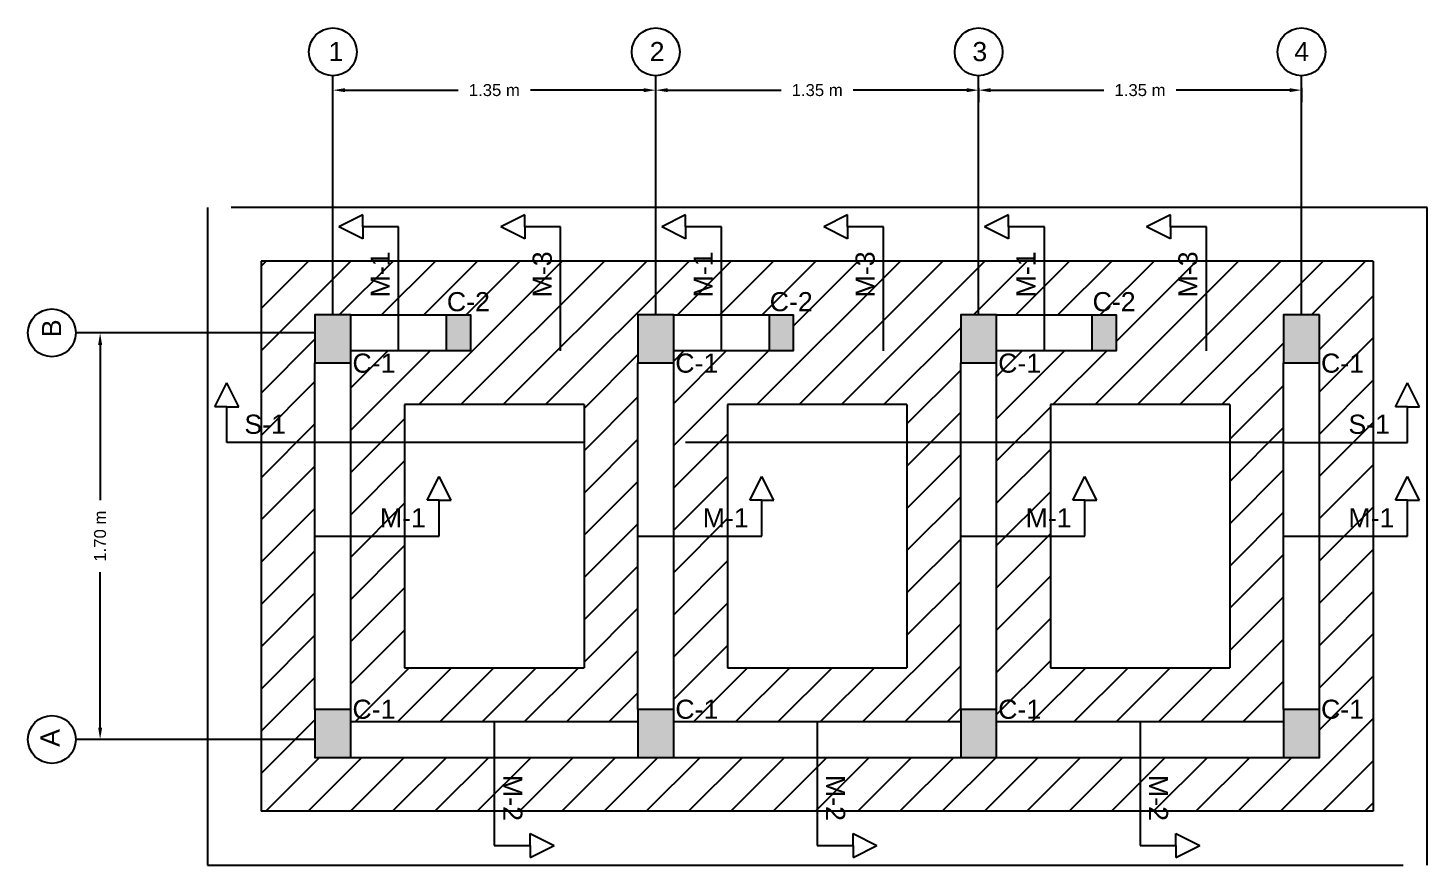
# Model space of a CAD drawing. Header units: metres. Extents: x 258817 to 259192, y 1878716 to 1878911.
# Drawn here: x 259169.05 to 259174.9, y 1878738.69 to 1878742.19 of the extents above; entities that cross this region are included whole.
import ezdxf

# ---------------------------------------------------------------- set-up
doc = ezdxf.new("R2010")
doc.units = ezdxf.units.M
doc.header["$MEASUREMENT"] = 0
doc.linetypes.add('DASHED2', pattern=[0.375, 0.25, -0.125])
doc.linetypes.add('PHANTOM2', pattern=[1.25, 0.625, -0.125, 0.125, -0.125, 0.125, -0.125])
doc.layers.add('Vistas', color=7, linetype='Continuous')
doc.styles.get("Standard").update_dxf_attribs({"font": 'arial.ttf'})
doc.dimstyles.new('1 a 25', dxfattribs={"dimtxt": 0.05, "dimasz": 0.05, "dimexe": 0.05, "dimexo": 0.05, "dimgap": 0.05, "dimtad": 0, "dimzin": 0, "dimdsep": 46, "dimtxsty": 'Standard', "dimcen": 0.09, "dimadec": 0, "dimazin": 0, "dimtfac": 1, "dimtofl": 0, "dimtmove": 0, "dimatfit": 3, "dimfxl": 1, "dimtolj": 1, "dimtzin": 0, "dimarcsym": 0})

# ---------------------------------------------------------------- blocks, each defined once
blk = doc.blocks.new('*D254')
at = {"color": 0, "lineweight": -2, "transparency": 16777216}
for p, q in [((259170.3789, 1878741.9255), (259170.8532, 1878741.9255)), ((259171.6289, 1878741.9255), (259171.1546, 1878741.9255))]:
    blk.add_line(p, q, dxfattribs=at)
at = {"color": 0, "transparency": 16777216}
for points in [[(259170.3789, 1878741.9338), (259170.3789, 1878741.9172), (259170.3289, 1878741.9255)], [(259171.6289, 1878741.9338), (259171.6289, 1878741.9172), (259171.6789, 1878741.9255)]]:
    blk.add_solid(points, dxfattribs=at)
at = {"layer": 'Defpoints', "color": 0, "transparency": 16777216}
for p in [(259170.3289, 1878741.9255), (259171.6789, 1878741.9255), (259171.6789, 1878741.9255)]:
    blk.add_point(p, dxfattribs=at)
at = {"color": 0, "transparency": 16777216, "insert": (259171.0039, 1878741.9255), "char_height": 0.05, "attachment_point": 5}
blk.add_mtext('\\A1;1.35 m', dxfattribs=at)
blk = doc.blocks.new('*D255')
at = {"color": 0, "lineweight": -2, "transparency": 16777216}
for p, q in [((259171.7289, 1878741.9255), (259172.2032, 1878741.9255)), ((259172.9789, 1878741.9255), (259172.5046, 1878741.9255)), ((259173.0289, 1878741.9355), (259173.0289, 1878741.8755))]:
    blk.add_line(p, q, dxfattribs=at)
at = {"color": 0, "transparency": 16777216}
for points in [[(259171.7289, 1878741.9338), (259171.7289, 1878741.9172), (259171.6789, 1878741.9255)], [(259172.9789, 1878741.9338), (259172.9789, 1878741.9172), (259173.0289, 1878741.9255)]]:
    blk.add_solid(points, dxfattribs=at)
at = {"layer": 'Defpoints', "color": 0, "transparency": 16777216}
for p in [(259173.0289, 1878741.9855), (259171.6789, 1878741.9255), (259173.0289, 1878741.9255)]:
    blk.add_point(p, dxfattribs=at)
at = {"color": 0, "transparency": 16777216, "insert": (259172.3539, 1878741.9255), "char_height": 0.05, "attachment_point": 5}
blk.add_mtext('\\A1;1.35 m', dxfattribs=at)
blk = doc.blocks.new('*D256')
at = {"color": 0, "lineweight": -2, "transparency": 16777216}
for p, q in [((259173.0289, 1878741.9355), (259173.0289, 1878741.8755)), ((259173.0789, 1878741.9255), (259173.5532, 1878741.9255)), ((259174.3289, 1878741.9255), (259173.8546, 1878741.9255)), ((259174.3789, 1878741.9355), (259174.3789, 1878741.8755))]:
    blk.add_line(p, q, dxfattribs=at)
at = {"color": 0, "transparency": 16777216}
for points in [[(259173.0789, 1878741.9338), (259173.0789, 1878741.9172), (259173.0289, 1878741.9255)], [(259174.3289, 1878741.9338), (259174.3289, 1878741.9172), (259174.3789, 1878741.9255)]]:
    blk.add_solid(points, dxfattribs=at)
at = {"layer": 'Defpoints', "color": 0, "transparency": 16777216}
for p in [(259173.0289, 1878741.9855), (259174.3789, 1878741.9855), (259174.3789, 1878741.9255)]:
    blk.add_point(p, dxfattribs=at)
at = {"color": 0, "transparency": 16777216, "insert": (259173.7039, 1878741.9255), "char_height": 0.05, "attachment_point": 5}
blk.add_mtext('\\A1;1.35 m', dxfattribs=at)
blk = doc.blocks.new('*D218')
at = {"color": 0, "lineweight": -2, "transparency": 16777216}
for p, q in [((259169.3555, 1878740.8605), (259169.3555, 1878740.2112)), ((259169.3555, 1878739.2605), (259169.3555, 1878739.9098))]:
    blk.add_line(p, q, dxfattribs=at)
at = {"color": 0, "transparency": 16777216}
for points in [[(259169.3472, 1878740.8605), (259169.3639, 1878740.8605), (259169.3555, 1878740.9105)], [(259169.3472, 1878739.2605), (259169.3639, 1878739.2605), (259169.3555, 1878739.2105)]]:
    blk.add_solid(points, dxfattribs=at)
at = {"layer": 'Defpoints', "color": 0, "transparency": 16777216}
for p in [(259169.3555, 1878740.9105), (259169.3555, 1878740.9105), (259169.3555, 1878739.2105)]:
    blk.add_point(p, dxfattribs=at)
at = {"color": 0, "transparency": 16777216, "insert": (259169.3555, 1878740.0605), "char_height": 0.05, "attachment_point": 5, "rotation": 90}
blk.add_mtext('\\A1;1.70 m', dxfattribs=at)

msp = doc.modelspace()

# ---------------------------------------------------------------- hatches: boundary and pattern name
h = msp.add_hatch(color=256)
h.dxf.hatch_style = 1
h.paths.add_polyline_path([(259171.75389, 1878740.98549), (259171.60389, 1878740.98549), (259171.60389, 1878740.78549), (259171.75389, 1878740.78549)])
h.paths.add_polyline_path([(259173.60389, 1878740.98549), (259173.50389, 1878740.98549), (259173.50389, 1878740.83549), (259173.60389, 1878740.83549)])
h.paths.add_polyline_path([(259174.45389, 1878740.98549), (259174.30389, 1878740.98549), (259174.30389, 1878740.78549), (259174.45389, 1878740.78549)])
h.paths.add_polyline_path([(259170.40389, 1878740.98549), (259170.25389, 1878740.98549), (259170.25389, 1878740.78549), (259170.40389, 1878740.78549)])
h.paths.add_polyline_path([(259170.90389, 1878740.98549), (259170.80389, 1878740.98549), (259170.80389, 1878740.83549), (259170.90389, 1878740.83549)])
h.paths.add_polyline_path([(259170.40389, 1878739.33549), (259170.25389, 1878739.33549), (259170.25389, 1878739.13549), (259170.40389, 1878739.13549)])
h.paths.add_polyline_path([(259171.75389, 1878739.33549), (259171.60389, 1878739.33549), (259171.60389, 1878739.13549), (259171.75389, 1878739.13549)])
h.paths.add_polyline_path([(259172.25389, 1878740.98549), (259172.15389, 1878740.98549), (259172.15389, 1878740.83549), (259172.25389, 1878740.83549)])
h.paths.add_polyline_path([(259173.10389, 1878739.33549), (259172.95389, 1878739.33549), (259172.95389, 1878739.13549), (259173.10389, 1878739.13549)])
h.paths.add_polyline_path([(259173.10389, 1878740.98549), (259172.95389, 1878740.98549), (259172.95389, 1878740.78549), (259173.10389, 1878740.78549)])
h.paths.add_polyline_path([(259174.45389, 1878739.33549), (259174.30389, 1878739.33549), (259174.30389, 1878739.13549), (259174.45389, 1878739.13549)])
at = {"layer": 'Vistas'}
h = msp.add_hatch(dxfattribs=at)
h.set_pattern_fill('ANSI31', color=256)
h.set_pattern_definition([(45, (0, 0), (-0.088388347648, 0.088388347648), [])])
h.paths.add_polyline_path([(259173.70389, 1878739.13549), (259173.10389, 1878739.13549), (259172.95389, 1878739.13549), (259172.35389, 1878739.13549), (259172.35389, 1878738.91049), (259173.70389, 1878738.91049)])
h.paths.add_polyline_path([(259172.95389, 1878740.45156), (259172.72889, 1878740.45156), (259172.72889, 1878739.51049), (259171.97889, 1878739.51049), (259171.97889, 1878740.06049), (259171.75389, 1878740.06049), (259171.75389, 1878739.33549), (259171.75389, 1878739.28549), (259172.95389, 1878739.28549), (259172.95389, 1878739.33549)])
h.paths.add_polyline_path([(259174.67889, 1878740.06049), (259174.45389, 1878740.06049), (259174.45389, 1878739.33549), (259174.45389, 1878739.13549), (259174.30389, 1878739.13549), (259173.70389, 1878739.13549), (259173.70389, 1878738.91049), (259174.67889, 1878738.91049)])
h.paths.add_polyline_path([(259174.30389, 1878740.45156), (259174.07889, 1878740.45156), (259174.07889, 1878739.51049), (259173.32889, 1878739.51049), (259173.32889, 1878740.06049), (259173.10389, 1878740.06049), (259173.10389, 1878739.33549), (259173.10389, 1878739.28549), (259174.30389, 1878739.28549), (259174.30389, 1878739.33549)])
h.paths.add_polyline_path([(259174.67889, 1878740.45156), (259174.45389, 1878740.45156), (259174.45389, 1878740.06049), (259174.67889, 1878740.06049)])
h.paths.add_polyline_path([(259174.67889, 1878741.21049), (259174.37889, 1878741.21049), (259174.37889, 1878740.98549), (259174.45389, 1878740.98549), (259174.45389, 1878740.78549), (259174.45389, 1878740.45156), (259174.67889, 1878740.45156)])
h.paths.add_polyline_path([(259174.30389, 1878740.78549), (259174.30389, 1878740.98549), (259174.37889, 1878740.98549), (259174.37889, 1878741.21049), (259173.30389, 1878741.21049), (259173.30389, 1878740.98549), (259173.50389, 1878740.98549), (259173.60389, 1878740.98549), (259173.60389, 1878740.83549), (259173.50389, 1878740.83549), (259173.10389, 1878740.83549), (259173.10389, 1878740.78549), (259173.10389, 1878740.45156), (259173.32889, 1878740.45156), (259173.32889, 1878740.61049), (259174.07889, 1878740.61049), (259174.07889, 1878740.45156), (259174.30389, 1878740.45156)])
h.paths.add_polyline_path([(259173.32889, 1878740.45156), (259173.10389, 1878740.45156), (259173.10389, 1878740.06049), (259173.32889, 1878740.06049)])
h.paths.add_polyline_path([(259172.95389, 1878740.98549), (259173.02889, 1878740.98549), (259173.02889, 1878741.21049), (259171.95389, 1878741.21049), (259171.95389, 1878740.98549), (259172.15389, 1878740.98549), (259172.25389, 1878740.98549), (259172.25389, 1878740.83549), (259172.15389, 1878740.83549), (259171.75389, 1878740.83549), (259171.75389, 1878740.78549), (259171.75389, 1878740.45156), (259171.97889, 1878740.45156), (259171.97889, 1878740.61049), (259172.72889, 1878740.61049), (259172.72889, 1878740.45156), (259172.95389, 1878740.45156), (259172.95389, 1878740.78549)])
h.paths.add_polyline_path([(259171.97889, 1878740.45156), (259171.75389, 1878740.45156), (259171.75389, 1878740.06049), (259171.97889, 1878740.06049)])
h.paths.add_polyline_path([(259171.95389, 1878741.21049), (259171.67889, 1878741.21049), (259171.67889, 1878740.98549), (259171.75389, 1878740.98549), (259171.95389, 1878740.98549)])
h.paths.add_polyline_path([(259173.30389, 1878741.21049), (259173.02889, 1878741.21049), (259173.02889, 1878740.98549), (259173.10389, 1878740.98549), (259173.30389, 1878740.98549)])
h.paths.add_polyline_path([(259170.25389, 1878740.78549), (259170.25389, 1878740.91049), (259170.02889, 1878740.91049), (259170.02889, 1878740.45156), (259170.25389, 1878740.45156)])
h.paths.add_polyline_path([(259170.25389, 1878740.45156), (259170.02889, 1878740.45156), (259170.02889, 1878739.21049), (259170.25389, 1878739.21049), (259170.25389, 1878739.33549)])
h.paths.add_polyline_path([(259171.00389, 1878739.13549), (259170.40389, 1878739.13549), (259170.25389, 1878739.13549), (259170.25389, 1878739.21049), (259170.02889, 1878739.21049), (259170.02889, 1878738.91049), (259171.00389, 1878738.91049)])
h.paths.add_polyline_path([(259172.35389, 1878739.13549), (259171.75389, 1878739.13549), (259171.60389, 1878739.13549), (259171.00389, 1878739.13549), (259171.00389, 1878738.91049), (259172.35389, 1878738.91049)])
h.paths.add_polyline_path([(259171.60389, 1878740.45156), (259171.37889, 1878740.45156), (259171.37889, 1878739.51049), (259170.62889, 1878739.51049), (259170.62889, 1878740.06049), (259170.40389, 1878740.06049), (259170.40389, 1878739.33549), (259170.40389, 1878739.28549), (259171.60389, 1878739.28549), (259171.60389, 1878739.33549)])
h.paths.add_polyline_path([(259171.60389, 1878740.78549), (259171.60389, 1878740.98549), (259171.67889, 1878740.98549), (259171.67889, 1878741.21049), (259170.60389, 1878741.21049), (259170.60389, 1878740.98549), (259170.80389, 1878740.98549), (259170.90389, 1878740.98549), (259170.90389, 1878740.83549), (259170.80389, 1878740.83549), (259170.40389, 1878740.83549), (259170.40389, 1878740.78549), (259170.40389, 1878740.45156), (259170.62889, 1878740.45156), (259170.62889, 1878740.61049), (259171.37889, 1878740.61049), (259171.37889, 1878740.45156), (259171.60389, 1878740.45156)])
h.paths.add_polyline_path([(259170.60389, 1878741.21049), (259170.32889, 1878741.21049), (259170.32889, 1878740.98549), (259170.40389, 1878740.98549), (259170.60389, 1878740.98549)])
h.paths.add_polyline_path([(259170.62889, 1878740.45156), (259170.40389, 1878740.45156), (259170.40389, 1878740.06049), (259170.62889, 1878740.06049)], flags=17)
h.paths.add_polyline_path([(259170.32889, 1878741.21049), (259170.02889, 1878741.21049), (259170.02889, 1878740.91049), (259170.25389, 1878740.91049), (259170.25389, 1878740.98549), (259170.32889, 1878740.98549)])
h.paths.add_polyline_path([(259169.95923, 1878740.44349), (259170.17314, 1878740.44349), (259170.17314, 1878740.60835), (259169.95923, 1878740.60835)], flags=9)
h.paths.add_polyline_path([(259170.99686, 1878739.0904), (259170.99686, 1878738.85793), (259171.16172, 1878738.85793), (259171.16172, 1878739.0904)], flags=9)
h.paths.add_polyline_path([(259170.38505, 1878739.25183), (259170.60513, 1878739.25183), (259170.60513, 1878739.41669), (259170.38505, 1878739.41669)], flags=9)
h.paths.add_polyline_path([(259171.28816, 1878741.03057), (259171.28816, 1878741.26304), (259171.1233, 1878741.26304), (259171.1233, 1878741.03057)], flags=9)
h.paths.add_polyline_path([(259170.77981, 1878740.95603), (259170.99989, 1878740.95603), (259170.99989, 1878741.12089), (259170.77981, 1878741.12089)], flags=25)
h.paths.add_polyline_path([(259170.38505, 1878740.69906), (259170.60513, 1878740.69906), (259170.60513, 1878740.86392), (259170.38505, 1878740.86392)], flags=9)
h.paths.add_polyline_path([(259170.61092, 1878741.03057), (259170.61092, 1878741.26304), (259170.44607, 1878741.26304), (259170.44607, 1878741.03057)], flags=9)
h.paths.add_polyline_path([(259170.49687, 1878740.05346), (259170.72934, 1878740.05346), (259170.72934, 1878740.21831), (259170.49687, 1878740.21831)], flags=24)
h.paths.add_polyline_path([(259172.34686, 1878739.0904), (259172.34686, 1878738.85793), (259172.51172, 1878738.85793), (259172.51172, 1878739.0904)], flags=9)
h.paths.add_polyline_path([(259171.73505, 1878739.25183), (259171.95513, 1878739.25183), (259171.95513, 1878739.41669), (259171.73505, 1878739.41669)], flags=9)
h.paths.add_polyline_path([(259173.69686, 1878739.0904), (259173.69686, 1878738.85793), (259173.86172, 1878738.85793), (259173.86172, 1878739.0904)], flags=9)
h.paths.add_polyline_path([(259174.43505, 1878739.25183), (259174.65513, 1878739.25183), (259174.65513, 1878739.41669), (259174.43505, 1878739.41669)], flags=25)
h.paths.add_polyline_path([(259173.08505, 1878739.25183), (259173.30513, 1878739.25183), (259173.30513, 1878739.41669), (259173.08505, 1878739.41669)], flags=9)
h.paths.add_polyline_path([(259174.54687, 1878740.05346), (259174.77934, 1878740.05346), (259174.77934, 1878740.21831), (259174.54687, 1878740.21831)], flags=9)
h.paths.add_polyline_path([(259174.55014, 1878740.44349), (259174.76406, 1878740.44349), (259174.76406, 1878740.60835), (259174.55014, 1878740.60835)], flags=9)
h.paths.add_polyline_path([(259174.43505, 1878740.69906), (259174.65513, 1878740.69906), (259174.65513, 1878740.86392), (259174.43505, 1878740.86392)], flags=25)
h.paths.add_polyline_path([(259173.98816, 1878741.03057), (259173.98816, 1878741.26304), (259173.8233, 1878741.26304), (259173.8233, 1878741.03057)], flags=9)
h.paths.add_polyline_path([(259173.47981, 1878740.95603), (259173.69989, 1878740.95603), (259173.69989, 1878741.12089), (259173.47981, 1878741.12089)], flags=25)
h.paths.add_polyline_path([(259173.08505, 1878740.69906), (259173.30513, 1878740.69906), (259173.30513, 1878740.86392), (259173.08505, 1878740.86392)], flags=9)
h.paths.add_polyline_path([(259173.19687, 1878740.05346), (259173.42934, 1878740.05346), (259173.42934, 1878740.21831), (259173.19687, 1878740.21831)], flags=24)
h.paths.add_polyline_path([(259172.63816, 1878741.03057), (259172.63816, 1878741.26304), (259172.4733, 1878741.26304), (259172.4733, 1878741.03057)], flags=9)
h.paths.add_polyline_path([(259172.12981, 1878740.95603), (259172.34989, 1878740.95603), (259172.34989, 1878741.12089), (259172.12981, 1878741.12089)], flags=25)
h.paths.add_polyline_path([(259171.73505, 1878740.69906), (259171.95513, 1878740.69906), (259171.95513, 1878740.86392), (259171.73505, 1878740.86392)], flags=9)
h.paths.add_polyline_path([(259171.84687, 1878740.05346), (259172.07934, 1878740.05346), (259172.07934, 1878740.21831), (259171.84687, 1878740.21831)], flags=24)
h.paths.add_polyline_path([(259171.96092, 1878741.03057), (259171.96092, 1878741.26304), (259171.79607, 1878741.26304), (259171.79607, 1878741.03057)], flags=9)
h.paths.add_polyline_path([(259173.31092, 1878741.03057), (259173.31092, 1878741.26304), (259173.14607, 1878741.26304), (259173.14607, 1878741.03057)], flags=9)

# ---------------------------------------------------------------- linework, layer by layer
at = {"linetype": 'PHANTOM2', "ltscale": 5}
for p, q in [((259170.32889, 1878740.98549), (259170.32889, 1878741.98549)), ((259171.67889, 1878740.98549), (259171.67889, 1878741.98549)), ((259173.02889, 1878740.98549), (259173.02889, 1878741.98549)), ((259174.37889, 1878740.98549), (259174.37889, 1878741.98549)), ((259170.25389, 1878740.91049), (259169.25389, 1878740.91049)), ((259170.25389, 1878739.21049), (259169.25389, 1878739.21049))]:
    msp.add_line(p, q, dxfattribs=at)
for p, q in [((259170.45389, 1878741.40432), (259170.35389, 1878741.35432)), ((259170.45389, 1878741.35432), (259170.45389, 1878741.40432)), ((259171.13113, 1878741.40432), (259171.03113, 1878741.35432)), ((259171.13113, 1878741.35432), (259171.13113, 1878741.40432)), ((259171.80389, 1878741.40432), (259171.70389, 1878741.35432)), ((259171.80389, 1878741.35432), (259171.80389, 1878741.40432)), ((259172.48113, 1878741.40432), (259172.38113, 1878741.35432)), ((259172.48113, 1878741.35432), (259172.48113, 1878741.40432)), ((259173.15389, 1878741.40432), (259173.05389, 1878741.35432)), ((259173.15389, 1878741.35432), (259173.15389, 1878741.40432)), ((259173.83113, 1878741.40432), (259173.73113, 1878741.35432)), ((259173.83113, 1878741.35432), (259173.83113, 1878741.40432)), ((259170.45389, 1878741.30432), (259170.35389, 1878741.35432)), ((259170.45389, 1878741.35432), (259170.45389, 1878741.30432)), ((259171.13113, 1878741.30432), (259171.03113, 1878741.35432)), ((259171.13113, 1878741.35432), (259171.13113, 1878741.30432)), ((259171.80389, 1878741.30432), (259171.70389, 1878741.35432)), ((259171.80389, 1878741.35432), (259171.80389, 1878741.30432)), ((259172.48113, 1878741.30432), (259172.38113, 1878741.35432)), ((259172.48113, 1878741.35432), (259172.48113, 1878741.30432)), ((259173.15389, 1878741.30432), (259173.05389, 1878741.35432)), ((259173.15389, 1878741.35432), (259173.15389, 1878741.30432)), ((259173.83113, 1878741.30432), (259173.73113, 1878741.35432)), ((259173.83113, 1878741.35432), (259173.83113, 1878741.30432)), ((259170.40389, 1878740.98549), (259170.80389, 1878740.98549)), ((259171.75389, 1878740.98549), (259172.15389, 1878740.98549)), ((259173.10389, 1878740.98549), (259173.50389, 1878740.98549)), ((259170.25389, 1878739.33549), (259170.25389, 1878740.78549)), ((259170.80389, 1878740.83549), (259170.40389, 1878740.83549)), ((259170.40389, 1878739.33549), (259170.40389, 1878740.78549)), ((259171.60389, 1878739.33549), (259171.60389, 1878740.78549)), ((259172.15389, 1878740.83549), (259171.75389, 1878740.83549)), ((259171.75389, 1878739.33549), (259171.75389, 1878740.78549)), ((259172.95389, 1878739.33549), (259172.95389, 1878740.78549)), ((259173.50389, 1878740.83549), (259173.10389, 1878740.83549)), ((259173.10389, 1878739.33549), (259173.10389, 1878740.78549)), ((259174.30389, 1878739.33549), (259174.30389, 1878740.78549)), ((259174.45389, 1878739.33549), (259174.45389, 1878740.78549)), ((259169.83506, 1878740.60156), (259169.88506, 1878740.70156)), ((259169.93506, 1878740.60156), (259169.88506, 1878740.70156)), ((259174.77273, 1878740.60156), (259174.82273, 1878740.70156)), ((259174.87273, 1878740.60156), (259174.82273, 1878740.70156)), ((259169.88506, 1878740.60156), (259169.83506, 1878740.60156)), ((259169.88506, 1878740.60156), (259169.93506, 1878740.60156)), ((259174.82273, 1878740.60156), (259174.77273, 1878740.60156)), ((259174.82273, 1878740.60156), (259174.87273, 1878740.60156)), ((259170.72273, 1878740.21049), (259170.77273, 1878740.31049)), ((259170.82273, 1878740.21049), (259170.77273, 1878740.31049)), ((259172.07273, 1878740.21049), (259172.12273, 1878740.31049)), ((259172.17273, 1878740.21049), (259172.12273, 1878740.31049)), ((259173.42273, 1878740.21049), (259173.47273, 1878740.31049)), ((259173.52273, 1878740.21049), (259173.47273, 1878740.31049)), ((259174.77273, 1878740.21049), (259174.82273, 1878740.31049)), ((259174.87273, 1878740.21049), (259174.82273, 1878740.31049)), ((259170.77273, 1878740.21049), (259170.72273, 1878740.21049)), ((259170.77273, 1878740.21049), (259170.82273, 1878740.21049)), ((259172.12273, 1878740.21049), (259172.07273, 1878740.21049)), ((259172.12273, 1878740.21049), (259172.17273, 1878740.21049)), ((259173.47273, 1878740.21049), (259173.42273, 1878740.21049)), ((259173.47273, 1878740.21049), (259173.52273, 1878740.21049)), ((259174.82273, 1878740.21049), (259174.77273, 1878740.21049)), ((259174.82273, 1878740.21049), (259174.87273, 1878740.21049)), ((259170.40389, 1878739.28549), (259171.60389, 1878739.28549)), ((259171.75389, 1878739.28549), (259172.95389, 1878739.28549)), ((259173.10389, 1878739.28549), (259174.30389, 1878739.28549)), ((259170.40389, 1878739.13549), (259171.60389, 1878739.13549)), ((259171.75389, 1878739.13549), (259172.95389, 1878739.13549)), ((259173.10389, 1878739.13549), (259174.30389, 1878739.13549)), ((259171.15389, 1878738.76665), (259171.15389, 1878738.81665)), ((259171.15389, 1878738.81665), (259171.25389, 1878738.76665)), ((259172.50389, 1878738.76665), (259172.50389, 1878738.81665)), ((259172.50389, 1878738.81665), (259172.60389, 1878738.76665)), ((259173.85389, 1878738.76665), (259173.85389, 1878738.81665)), ((259173.85389, 1878738.81665), (259173.95389, 1878738.76665)), ((259171.15389, 1878738.76665), (259171.15389, 1878738.71665)), ((259171.15389, 1878738.71665), (259171.25389, 1878738.76665)), ((259172.50389, 1878738.76665), (259172.50389, 1878738.71665)), ((259172.50389, 1878738.71665), (259172.60389, 1878738.76665)), ((259173.85389, 1878738.76665), (259173.85389, 1878738.71665)), ((259173.85389, 1878738.71665), (259173.95389, 1878738.76665))]:
    msp.add_line(p, q)
at = {"linetype": 'DASHED2', "ltscale": 10}
for p, q in [((259170.60389, 1878741.35432), (259170.45389, 1878741.35432)), ((259170.60389, 1878740.83549), (259170.60389, 1878741.35432)), ((259171.28113, 1878741.35432), (259171.13113, 1878741.35432)), ((259171.28113, 1878740.83549), (259171.28113, 1878741.35432)), ((259171.95389, 1878741.35432), (259171.80389, 1878741.35432)), ((259171.95389, 1878740.83549), (259171.95389, 1878741.35432)), ((259172.63113, 1878741.35432), (259172.48113, 1878741.35432)), ((259172.63113, 1878740.83549), (259172.63113, 1878741.35432)), ((259173.30389, 1878741.35432), (259173.15389, 1878741.35432)), ((259173.30389, 1878740.83549), (259173.30389, 1878741.35432)), ((259173.98113, 1878741.35432), (259173.83113, 1878741.35432)), ((259173.98113, 1878740.83549), (259173.98113, 1878741.35432)), ((259169.88506, 1878740.45156), (259169.88506, 1878740.60156)), ((259174.82273, 1878740.45156), (259174.82273, 1878740.60156)), ((259171.37889, 1878740.45156), (259169.88506, 1878740.45156)), ((259174.30389, 1878740.45156), (259171.37889, 1878740.45156)), ((259174.30389, 1878740.45156), (259174.82273, 1878740.45156)), ((259170.77273, 1878740.06049), (259170.77273, 1878740.21049)), ((259172.12273, 1878740.06049), (259172.12273, 1878740.21049)), ((259173.47273, 1878740.06049), (259173.47273, 1878740.21049)), ((259174.82273, 1878740.06049), (259174.82273, 1878740.21049)), ((259170.25389, 1878740.06049), (259170.77273, 1878740.06049)), ((259171.60389, 1878740.06049), (259172.12273, 1878740.06049)), ((259172.95389, 1878740.06049), (259173.47273, 1878740.06049)), ((259174.30389, 1878740.06049), (259174.82273, 1878740.06049)), ((259171.00389, 1878739.28549), (259171.00389, 1878738.76665)), ((259172.35389, 1878739.28549), (259172.35389, 1878738.76665)), ((259173.70389, 1878739.28549), (259173.70389, 1878738.76665)), ((259171.00389, 1878738.76665), (259171.15389, 1878738.76665)), ((259172.35389, 1878738.76665), (259172.50389, 1878738.76665)), ((259173.70389, 1878738.76665), (259173.85389, 1878738.76665))]:
    msp.add_line(p, q, dxfattribs=at)
for points in [[(259170.40389, 1878740.98549), (259170.25389, 1878740.98549), (259170.25389, 1878740.78549), (259170.40389, 1878740.78549)], [(259170.80389, 1878740.98549), (259170.90389, 1878740.98549), (259170.90389, 1878740.83549), (259170.80389, 1878740.83549)], [(259171.75389, 1878740.98549), (259171.60389, 1878740.98549), (259171.60389, 1878740.78549), (259171.75389, 1878740.78549)], [(259172.15389, 1878740.98549), (259172.25389, 1878740.98549), (259172.25389, 1878740.83549), (259172.15389, 1878740.83549)], [(259173.10389, 1878740.98549), (259172.95389, 1878740.98549), (259172.95389, 1878740.78549), (259173.10389, 1878740.78549)], [(259173.50389, 1878740.98549), (259173.60389, 1878740.98549), (259173.60389, 1878740.83549), (259173.50389, 1878740.83549)], [(259174.45389, 1878740.98549), (259174.30389, 1878740.98549), (259174.30389, 1878740.78549), (259174.45389, 1878740.78549)], [(259170.40389, 1878739.33549), (259170.25389, 1878739.33549), (259170.25389, 1878739.13549), (259170.40389, 1878739.13549)], [(259171.75389, 1878739.33549), (259171.60389, 1878739.33549), (259171.60389, 1878739.13549), (259171.75389, 1878739.13549)], [(259173.10389, 1878739.33549), (259172.95389, 1878739.33549), (259172.95389, 1878739.13549), (259173.10389, 1878739.13549)], [(259174.45389, 1878739.33549), (259174.30389, 1878739.33549), (259174.30389, 1878739.13549), (259174.45389, 1878739.13549)]]:
    msp.add_lwpolyline(points, close=True)
for centre in [(259170.32889, 1878742.08549), (259171.67889, 1878742.08549), (259173.02889, 1878742.08549), (259174.37889, 1878742.08549), (259169.15389, 1878740.91049), (259169.15389, 1878739.21049)]:
    msp.add_circle(centre, 0.1)
at = {"layer": 'Vistas'}
for p, q in [((259174.67889, 1878741.21049), (259170.02889, 1878741.21049)), ((259170.02889, 1878741.21049), (259170.02889, 1878738.91049)), ((259174.67889, 1878741.21049), (259174.67889, 1878738.91049)), ((259170.62889, 1878740.61049), (259170.62889, 1878739.51049)), ((259171.37889, 1878740.61049), (259170.62889, 1878740.61049)), ((259171.37889, 1878740.61049), (259171.37889, 1878739.51049)), ((259171.97889, 1878740.61049), (259171.97889, 1878739.51049)), ((259172.72889, 1878740.61049), (259171.97889, 1878740.61049)), ((259172.72889, 1878740.61049), (259172.72889, 1878739.51049)), ((259174.07889, 1878740.61049), (259173.32889, 1878740.61049)), ((259173.32889, 1878740.61049), (259173.32889, 1878739.51049)), ((259174.07889, 1878740.61049), (259174.07889, 1878739.51049)), ((259170.62889, 1878739.51049), (259171.37889, 1878739.51049)), ((259171.97889, 1878739.51049), (259172.72889, 1878739.51049)), ((259173.32889, 1878739.51049), (259174.07889, 1878739.51049)), ((259174.67889, 1878738.91049), (259170.02889, 1878738.91049))]:
    msp.add_line(p, q, dxfattribs=at)
at = {"layer": 'Vistas', "linetype": 'DASHED2', "ltscale": 20}
msp.add_lwpolyline([(259169.80389, 1878741.43549), (259169.80389, 1878738.68549), (259174.90389, 1878738.68549), (259174.90389, 1878741.43549)], close=True, dxfattribs=at)

# ---------------------------------------------------------------- texts
at = {"char_height": 0.08}
for s, insert, attachment_point in [('1', (259170.31081, 1878742.12691), 1), ('2', (259171.65347, 1878742.12691), 1), ('3', (259173.00272, 1878742.12691), 1), ('4', (259174.34891, 1878742.12691), 1), ('C-2', (259170.80538, 1878741.08108), 1), ('C-2', (259172.15538, 1878741.08108), 1), ('C-2', (259173.50538, 1878741.08108), 1), ('C-1', (259170.41061, 1878740.82411), 1), ('C-1', (259171.76061, 1878740.82411), 1), ('C-1', (259173.11061, 1878740.82411), 1), ('C-1', (259174.46061, 1878740.82411), 1), ('S-1', (259170.13262, 1878740.56854), 3), ('S-1', (259174.57516, 1878740.56854), 1), ('M-1', (259170.52516, 1878740.17747), 1), ('M-1', (259171.87516, 1878740.17747), 1), ('M-1', (259173.22516, 1878740.17747), 1), ('M-1', (259174.57516, 1878740.17747), 1), ('C-1', (259170.41061, 1878739.37688), 1), ('C-1', (259171.76061, 1878739.37688), 1), ('C-1', (259173.11061, 1878739.37688), 1), ('C-1', (259174.46061, 1878739.37688), 1)]:
    msp.add_mtext_dynamic_manual_height_columns(s, width=0.08, gutter_width=1, heights=[0], dxfattribs=dict(at, insert=insert, attachment_point=attachment_point))
at = {"char_height": 0.08, "attachment_point": 1}
for s, insert, rotation in [('M-1', (259170.48691, 1878741.05887), 90), ('M-3', (259171.16415, 1878741.05887), 90), ('M-1', (259171.83691, 1878741.05887), 90), ('M-3', (259172.51415, 1878741.05887), 90), ('M-1', (259173.18691, 1878741.05887), 90), ('M-3', (259173.86415, 1878741.05887), 90), ('B', (259169.11247, 1878740.89241), 90), ('A', (259169.10613, 1878739.17958), 90), ('M-2', (259171.12088, 1878739.06211), 270), ('M-2', (259172.47088, 1878739.06211), 270), ('M-2', (259173.82088, 1878739.06211), 270)]:
    msp.add_mtext_dynamic_manual_height_columns(s, width=0.08, gutter_width=1, heights=[0], dxfattribs=dict(at, insert=insert, rotation=rotation))

# ---------------------------------------------------------------- dimensions: what is measured, and where the dimension line sits
for base, p1, p2, override, picture, middle in [((259171.67889, 1878741.92551), (259170.32889, 1878741.92551), (259171.67889, 1878741.92551), {"dimpost": ' m'}, '*D254', (259171.00389, 1878741.92551)), ((259173.02889, 1878741.92551), (259171.67889, 1878741.92551), (259173.02889, 1878741.98549), {"dimpost": ' m', "dimtmove": 1}, '*D255', (259172.35389, 1878741.92551)), ((259174.37889, 1878741.92551), (259173.02889, 1878741.98549), (259174.37889, 1878741.98549), {"dimpost": ' m', "dimtmove": 1}, '*D256', (259173.70389, 1878741.92551))]:
    dim = msp.add_linear_dim(base=base, p1=p1, p2=p2, dimstyle='1 a 25', override=override)
    dim.commit()
    dim.dimension.update_dxf_attribs({"geometry": picture, "text_midpoint": middle})
dim = msp.add_linear_dim(base=(259169.35553, 1878740.91049), p1=(259169.35553, 1878739.21049), p2=(259169.35553, 1878740.91049), angle=90, dimstyle='1 a 25', override={"dimpost": ' m'})
dim.commit()
dim.dimension.update_dxf_attribs({"geometry": '*D218', "text_midpoint": (259169.35553, 1878740.06049)})

doc.saveas('drawing.dxf')
